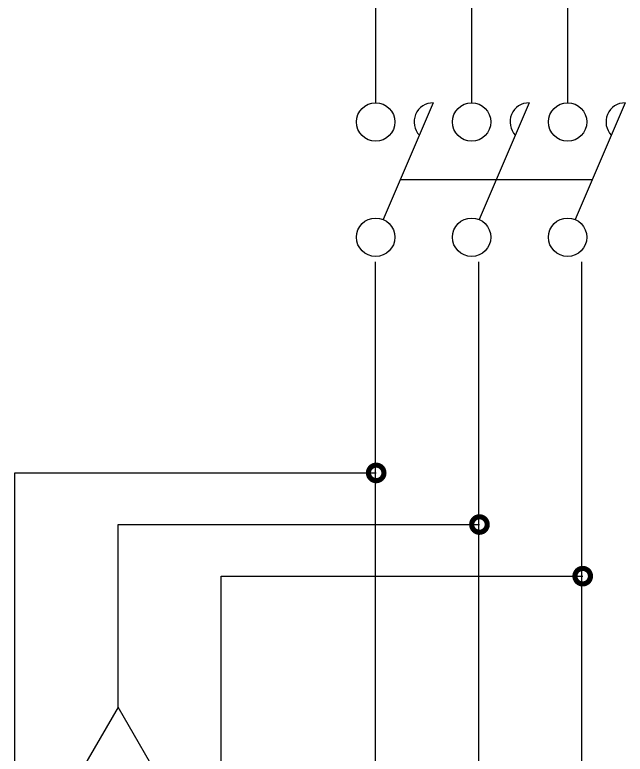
# Model space of a CAD drawing. Header units: millimetres. Extents: x 107 to 2900, y 85 to 3996.
# Drawn here: x 1009.5 to 1062.7, y 3617.7 to 3682.1 of the extents above; entities that cross this region are included whole.
import ezdxf
from ezdxf.lldxf.tags import DXFTag

# ---------------------------------------------------------------- set-up
doc = ezdxf.new("R2010")
doc.units = ezdxf.units.MM
doc.layers.add('1', color=1, linetype='CENTER')
doc.layers.add('LL', color=7, linetype='Continuous')
tags = doc.linetypes.add('CENTER', pattern=[2, 1.25, -0.25, 0.25, -0.25]).pattern_tags.tags
tags[10:11] = [DXFTag(74, 4), DXFTag(75, 0), DXFTag(340, '0'), DXFTag(46, 1.0), DXFTag(50, 0.0), DXFTag(44, 0.0), DXFTag(45, 0.0)]
tags[8:9] = [DXFTag(74, 4), DXFTag(75, 0), DXFTag(340, '0'), DXFTag(46, 1.0), DXFTag(50, 0.0), DXFTag(44, 0.0), DXFTag(45, 0.0)]
tags[6:7] = [DXFTag(74, 4), DXFTag(75, 0), DXFTag(340, '0'), DXFTag(46, 1.0), DXFTag(50, 0.0), DXFTag(44, 0.0), DXFTag(45, 0.0)]
tags[4:5] = [DXFTag(74, 4), DXFTag(75, 0), DXFTag(340, '0'), DXFTag(46, 1.0), DXFTag(50, 0.0), DXFTag(44, 0.0), DXFTag(45, 0.0)]
tags = doc.linetypes.add('HIDDEN', pattern=[0.375, 0.25, -0.125]).pattern_tags.tags
tags[6:7] = [DXFTag(74, 4), DXFTag(75, 0), DXFTag(340, '0'), DXFTag(46, 1.0), DXFTag(50, 0.0), DXFTag(44, 0.0), DXFTag(45, 0.0)]
tags[4:5] = [DXFTag(74, 4), DXFTag(75, 0), DXFTag(340, '0'), DXFTag(46, 1.0), DXFTag(50, 0.0), DXFTag(44, 0.0), DXFTag(45, 0.0)]

msp = doc.modelspace()

# ---------------------------------------------------------------- linework, layer by layer
at = {"color": 0, "linetype": 'Continuous'}
for p, q in [((1045.93, 3674.45), (1041.569, 3664.275)), ((1054.296, 3674.45), (1049.935, 3664.275)), ((1062.662, 3674.45), (1058.301, 3664.275))]:
    msp.add_line(p, q, dxfattribs=at)
at = {"color": 0, "linetype": 'HIDDEN'}
msp.add_line((1043.061, 3667.757), (1059.794, 3667.757), dxfattribs=at)
at = {"color": 0, "linetype": 'Continuous'}
msp.add_lwpolyline([(1022.619, 3614.576), (1018.457, 3621.786), (1014.294, 3614.576)], dxfattribs=at)
for centre in [(1040.91, 3672.777), (1049.276, 3672.777), (1057.642, 3672.777), (1040.91, 3662.737), (1049.276, 3662.737), (1057.642, 3662.737)]:
    msp.add_circle(centre, 1.673, dxfattribs=at)
for centre in [(1045.93, 3672.777), (1054.296, 3672.777), (1062.662, 3672.777)]:
    msp.add_arc(centre, 1.673, 90, 223.60282, dxfattribs=at)
at = {"layer": '1', "color": 0, "linetype": 'Continuous'}
for p, q in [((1040.91, 3696.036), (1040.91, 3674.45)), ((1049.276, 3696.036), (1049.276, 3674.45)), ((1057.642, 3696.036), (1057.642, 3674.45))]:
    msp.add_line(p, q, dxfattribs=at)
at = {"layer": 'LL', "color": 0}
for p, q in [((1040.864, 3660.582), (1040.864, 3604.538)), ((1049.864, 3660.582), (1049.864, 3604.538)), ((1058.864, 3660.582), (1058.864, 3604.538)), ((1009.457, 3606.197), (1009.457, 3642.197)), ((1009.457, 3642.197), (1040.957, 3642.197)), ((1018.457, 3637.697), (1049.957, 3637.697)), ((1018.457, 3621.786), (1018.457, 3637.697)), ((1027.457, 3606.197), (1027.457, 3633.197)), ((1027.457, 3633.197), (1058.957, 3633.197))]:
    msp.add_line(p, q, dxfattribs=at)
at = {"layer": 'LL', "color": 0, "const_width": 0.45}
for points in [[(1040.282, 3642.197, 1), (1041.632, 3642.197, 1)], [(1049.282, 3637.697, 1), (1050.632, 3637.697, 1)], [(1058.282, 3633.197, 1), (1059.632, 3633.197, 1)]]:
    msp.add_lwpolyline(points, format="xyb", close=True, dxfattribs=at)

doc.saveas('drawing.dxf')
